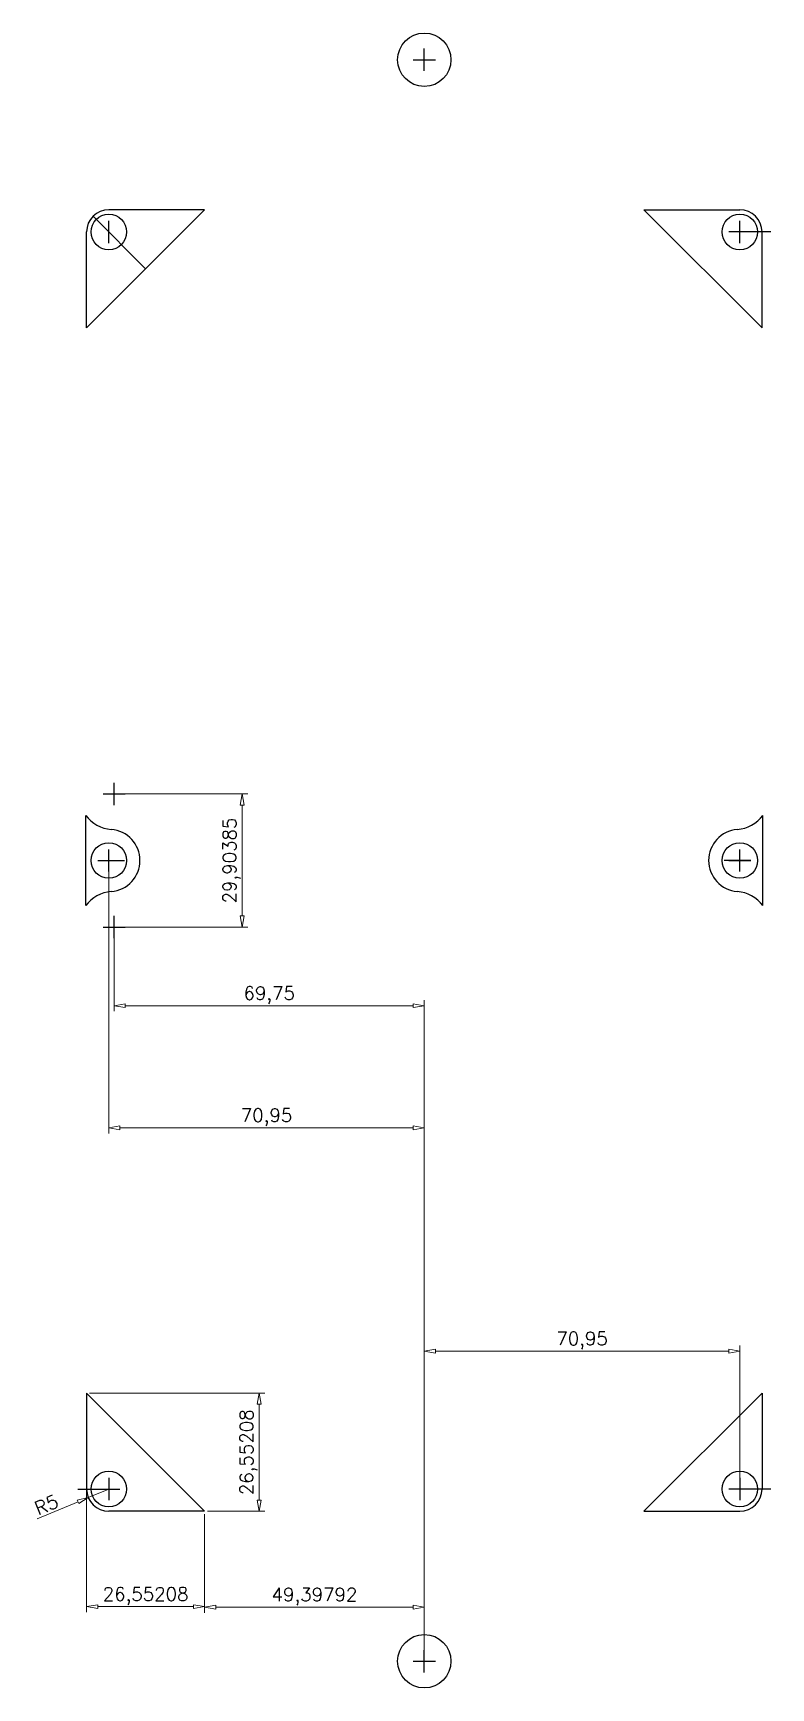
# Model space of a CAD drawing. Header units: millimetres. Extents: x -1885 to 2187, y -260 to 574.
# Drawn here: x -1884.5 to -1718.6, y -259.8 to 112.2 of the extents above.
import ezdxf

# ---------------------------------------------------------------- set-up
doc = ezdxf.new("R2010")
doc.units = ezdxf.units.MM
doc.styles.get("Standard").update_dxf_attribs({"font": 'txt', "bigfont": 'gbcbig.shx'})
doc.dimstyles.new('ISO-25', dxfattribs={"dimtxt": 3, "dimasz": 2.5, "dimexe": 1.25, "dimexo": 0.625, "dimtad": 1, "dimdec": 5, "dimtxsty": 'Standard', "dimblk": 'CLOSEDBLANK', "dimcen": 2.5, "dimazin": 0, "dimtfac": 1, "dimtdec": 5, "dimtmove": 0, "dimatfit": 3, "dimfxl": 1, "dimlwd": 13, "dimlwe": 13, "dimarcsym": 0})

# ---------------------------------------------------------------- blocks, each defined once
blk = doc.blocks.new('_ClosedBlank')
at = {"color": 0, "linetype": 'ByBlock', "lineweight": -2}
for p, q in [((-1, 0.17), (0, 0)), ((-1, 0.17), (-1, -0.17)), ((0, 0), (-1, -0.17))]:
    blk.add_line(p, q, dxfattribs=at)
blk = doc.blocks.new('*D2')
at = {"color": 0, "lineweight": 13}
for p, q in [((-1865.67, -58.82), (-1836.25, -58.82)), ((-1837.5, -61.32), (-1837.5, -86.23)), ((-1865.67, -88.73), (-1836.25, -88.73))]:
    blk.add_line(p, q, dxfattribs=at)
at = {"layer": 'Defpoints', "color": 0}
for p in [(-1866.29, -58.82), (-1866.29, -88.73), (-1837.5, -88.73)]:
    blk.add_point(p, dxfattribs=at)
at = {"color": 0, "lineweight": 13, "xscale": 2.5, "yscale": 2.5, "zscale": 2.5}
for p, rotation in [((-1837.5, -58.82), 90), ((-1837.5, -88.73), 270)]:
    blk.add_blockref('_ClosedBlank', p, dxfattribs=dict(at, rotation=rotation))
at = {"color": 0, "insert": (-1839.87, -73.78), "char_height": 3, "attachment_point": 5, "rotation": 90}
blk.add_mtext('29,90385', dxfattribs=at)
blk = doc.blocks.new('*D3')
at = {"color": 0, "lineweight": 13}
for p, q in [((-1866.29, -89.35), (-1866.29, -107.68)), ((-1863.79, -106.43), (-1799.04, -106.43)), ((-1796.54, -253.15), (-1796.54, -105.18))]:
    blk.add_line(p, q, dxfattribs=at)
at = {"layer": 'Defpoints', "color": 0}
for p in [(-1866.29, -88.73), (-1796.54, -106.43), (-1796.54, -253.78)]:
    blk.add_point(p, dxfattribs=at)
at = {"color": 0, "lineweight": 13, "xscale": 2.5, "yscale": 2.5, "zscale": 2.5, "rotation": 180}
blk.add_blockref('_ClosedBlank', (-1866.29, -106.43), dxfattribs=at)
at = {"color": 0, "lineweight": 13, "xscale": 2.5, "yscale": 2.5, "zscale": 2.5}
blk.add_blockref('_ClosedBlank', (-1796.54, -106.43), dxfattribs=at)
at = {"color": 0, "insert": (-1831.42, -104.06), "char_height": 3, "attachment_point": 5}
blk.add_mtext('69,75', dxfattribs=at)
blk = doc.blocks.new('*D4')
at = {"color": 0, "lineweight": 13}
for p, q in [((-1867.49, -74.4), (-1867.49, -135.13)), ((-1864.99, -133.88), (-1799.04, -133.88)), ((-1796.54, -253.15), (-1796.54, -132.63))]:
    blk.add_line(p, q, dxfattribs=at)
at = {"layer": 'Defpoints', "color": 0}
for p in [(-1867.49, -73.78), (-1796.54, -133.88), (-1796.54, -253.78)]:
    blk.add_point(p, dxfattribs=at)
at = {"color": 0, "lineweight": 13, "xscale": 2.5, "yscale": 2.5, "zscale": 2.5, "rotation": 180}
blk.add_blockref('_ClosedBlank', (-1867.49, -133.88), dxfattribs=at)
at = {"color": 0, "lineweight": 13, "xscale": 2.5, "yscale": 2.5, "zscale": 2.5}
blk.add_blockref('_ClosedBlank', (-1796.54, -133.88), dxfattribs=at)
at = {"color": 0, "insert": (-1832.02, -131.5), "char_height": 3, "attachment_point": 5}
blk.add_mtext('70,95', dxfattribs=at)
blk = doc.blocks.new('*D5')
at = {"color": 0, "lineweight": 13}
for p, q in [((-1845.94, -220.7), (-1845.94, -242.88)), ((-1843.44, -241.63), (-1799.04, -241.63)), ((-1796.54, -253.15), (-1796.54, -240.38))]:
    blk.add_line(p, q, dxfattribs=at)
at = {"layer": 'Defpoints', "color": 0}
for p in [(-1845.94, -220.08), (-1796.54, -241.63), (-1796.54, -253.78)]:
    blk.add_point(p, dxfattribs=at)
at = {"color": 0, "lineweight": 13, "xscale": 2.5, "yscale": 2.5, "zscale": 2.5, "rotation": 180}
blk.add_blockref('_ClosedBlank', (-1845.94, -241.63), dxfattribs=at)
at = {"color": 0, "lineweight": 13, "xscale": 2.5, "yscale": 2.5, "zscale": 2.5}
blk.add_blockref('_ClosedBlank', (-1796.54, -241.63), dxfattribs=at)
at = {"color": 0, "insert": (-1821.24, -239.25), "char_height": 3, "attachment_point": 5}
blk.add_mtext('49,39792', dxfattribs=at)
blk = doc.blocks.new('*D6')
at = {"color": 0, "lineweight": 13}
for p, q in [((-1872.49, -194.15), (-1872.49, -242.75)), ((-1845.94, -220.7), (-1845.94, -242.75)), ((-1848.44, -241.5), (-1869.99, -241.5))]:
    blk.add_line(p, q, dxfattribs=at)
at = {"layer": 'Defpoints', "color": 0}
for p in [(-1872.49, -193.52), (-1845.94, -220.08), (-1872.49, -241.5)]:
    blk.add_point(p, dxfattribs=at)
at = {"color": 0, "lineweight": 13, "xscale": 2.5, "yscale": 2.5, "zscale": 2.5, "rotation": 180}
blk.add_blockref('_ClosedBlank', (-1872.49, -241.5), dxfattribs=at)
at = {"color": 0, "lineweight": 13, "xscale": 2.5, "yscale": 2.5, "zscale": 2.5}
blk.add_blockref('_ClosedBlank', (-1845.94, -241.5), dxfattribs=at)
at = {"color": 0, "insert": (-1859.22, -239.13), "char_height": 3, "attachment_point": 5}
blk.add_mtext('26,55208', dxfattribs=at)
blk = doc.blocks.new('*D7')
at = {"color": 0, "lineweight": 13}
for p, q in [((-1871.87, -193.52), (-1832.43, -193.52)), ((-1833.68, -217.58), (-1833.68, -196.02)), ((-1845.32, -220.08), (-1832.43, -220.08))]:
    blk.add_line(p, q, dxfattribs=at)
at = {"layer": 'Defpoints', "color": 0}
for p in [(-1872.49, -193.52), (-1833.68, -193.52), (-1845.94, -220.08)]:
    blk.add_point(p, dxfattribs=at)
at = {"color": 0, "lineweight": 13, "xscale": 2.5, "yscale": 2.5, "zscale": 2.5}
for p, rotation in [((-1833.68, -193.52), 90), ((-1833.68, -220.08), 270)]:
    blk.add_blockref('_ClosedBlank', p, dxfattribs=dict(at, rotation=rotation))
at = {"color": 0, "insert": (-1836.06, -206.8), "char_height": 3, "attachment_point": 5, "rotation": 90}
blk.add_mtext('26,55208', dxfattribs=at)
blk = doc.blocks.new('*D8')
at = {"color": 0, "lineweight": 13}
for p, q in [((-1867.49, -215.08), (-1872.11, -217)), ((-1883.59, -221.77), (-1874.42, -217.96))]:
    blk.add_line(p, q, dxfattribs=at)
at = {"layer": 'Defpoints', "color": 0}
for p in [(-1867.49, -215.08), (-1872.11, -217)]:
    blk.add_point(p, dxfattribs=at)
at = {"color": 0, "lineweight": 13, "xscale": 2.5, "yscale": 2.5, "zscale": 2.5, "rotation": 22.57325545190739}
blk.add_blockref('_ClosedBlank', (-1872.11, -217), dxfattribs=at)
at = {"color": 0, "insert": (-1881.52, -218.61), "char_height": 3, "attachment_point": 5, "rotation": 22.5733}
blk.add_mtext('R5', dxfattribs=at)
blk = doc.blocks.new('*D9')
at = {"color": 0, "lineweight": 13}
for p, q in [((-1796.54, -253.15), (-1796.54, -182.83)), ((-1728.09, -184.08), (-1794.04, -184.08)), ((-1725.59, -214.45), (-1725.59, -182.83))]:
    blk.add_line(p, q, dxfattribs=at)
at = {"layer": 'Defpoints', "color": 0}
for p in [(-1796.54, -184.08), (-1725.59, -215.08), (-1796.54, -253.78)]:
    blk.add_point(p, dxfattribs=at)
at = {"color": 0, "lineweight": 13, "xscale": 2.5, "yscale": 2.5, "zscale": 2.5, "rotation": 180}
blk.add_blockref('_ClosedBlank', (-1796.54, -184.08), dxfattribs=at)
at = {"color": 0, "lineweight": 13, "xscale": 2.5, "yscale": 2.5, "zscale": 2.5}
blk.add_blockref('_ClosedBlank', (-1725.59, -184.08), dxfattribs=at)
at = {"color": 0, "insert": (-1761.07, -181.7), "char_height": 3, "attachment_point": 5}
blk.add_mtext('70,95', dxfattribs=at)

msp = doc.modelspace()

# ---------------------------------------------------------------- linework, layer by layer
for p, q in [((-1796.544101, 103.723439), (-1796.544101, 108.723439)), ((-1799.044101, 106.223439), (-1794.044101, 106.223439)), ((-1872.494101, 45.971358), (-1845.942019, 72.523439)), ((-1871.029635, 71.058973), (-1859.21806, 59.247398)), ((-1845.942019, 72.523439), (-1867.494101, 72.523439)), ((-1747.146183, 72.523439), (-1725.594101, 72.523439)), ((-1720.594101, 45.971358), (-1747.146183, 72.523439)), ((-1872.494101, 45.971358), (-1872.494101, 67.523439)), ((-1867.494101, 65.023439), (-1867.494101, 70.023439)), ((-1718.594101, 67.523439), (-1728.094101, 67.523439)), ((-1725.594101, 65.023439), (-1725.594101, 70.023439)), ((-1720.594101, 45.971358), (-1720.594101, 67.523439)), ((-1868.794101, -58.824638), (-1863.794101, -58.824638)), ((-1866.294101, -61.324638), (-1866.294101, -56.324638)), ((-1872.694101, -83.928484), (-1872.694101, -63.624638)), ((-1720.394101, -83.928484), (-1720.394101, -63.624638)), ((-1869.994101, -73.776561), (-1864.994101, -73.776561)), ((-1869.994101, -73.776561), (-1864.994101, -73.776561)), ((-1869.994101, -73.776561), (-1864.994101, -73.776561)), ((-1869.994101, -73.776561), (-1864.994101, -73.776561)), ((-1868.994101, -73.776561), (-1863.994101, -73.776561)), ((-1867.494101, -76.276561), (-1867.494101, -71.276561)), ((-1867.494101, -76.276561), (-1867.494101, -71.276561)), ((-1724.094101, -73.776561), (-1729.094101, -73.776561)), ((-1724.094101, -73.776561), (-1729.094101, -73.776561)), ((-1723.094101, -73.776561), (-1728.094101, -73.776561)), ((-1728.094101, -73.776561), (-1723.094101, -73.776561)), ((-1723.094101, -73.776561), (-1728.094101, -73.776561)), ((-1725.594101, -76.276561), (-1725.594101, -71.276561)), ((-1868.794101, -88.728484), (-1863.794101, -88.728484)), ((-1866.294101, -91.228484), (-1866.294101, -86.228484)), ((-1872.494101, -193.524479), (-1872.494101, -215.076561)), ((-1872.494101, -193.524479), (-1845.942019, -220.076561)), ((-1720.594101, -193.524479), (-1747.146183, -220.076561)), ((-1720.594101, -193.524479), (-1720.594101, -215.076561)), ((-1874.494101, -215.076561), (-1864.994101, -215.076561)), ((-1867.494101, -212.576561), (-1867.494101, -217.576561)), ((-1718.594101, -215.076561), (-1728.094101, -215.076561)), ((-1725.594101, -212.576561), (-1725.594101, -217.576561)), ((-1845.942019, -220.076561), (-1867.494101, -220.076561)), ((-1747.146183, -220.076561), (-1725.594101, -220.076561)), ((-1796.544101, -256.276561), (-1796.544101, -251.276561)), ((-1799.044101, -253.776561), (-1794.044101, -253.776561))]:
    msp.add_line(p, q)
for centre, radius in [((-1796.544101, 106.223439), 6), ((-1867.494101, 67.523439), 4), ((-1725.594101, 67.523439), 4), ((-1867.494101, -73.776561), 4), ((-1725.594101, -73.776561), 4), ((-1867.494101, -215.076561), 4), ((-1725.594101, -215.076561), 4), ((-1796.544101, -253.776561), 6)]:
    msp.add_circle(centre, radius)
for centre, radius, start, end in [((-1867.494101, 67.523439), 5, 90, 180), ((-1725.594101, 67.523439), 5, 0, 90), ((-1866.294101, -58.824638), 8, 216.86989765, 265.41143426), ((-1867.494101, -73.776561), 7, 274.58856574, 85.41143426), ((-1725.594101, -73.776561), 7, 94.58856574, 265.41143426), ((-1726.794101, -58.824638), 8, 274.58856574, 323.13010235), ((-1866.294101, -88.728484), 8, 94.58856574, 143.13010235), ((-1726.794101, -88.728484), 8, 36.86989765, 85.41143426), ((-1867.494101, -215.076561), 5, 180, 270), ((-1725.594101, -215.076561), 5, 270, 0)]:
    msp.add_arc(centre, radius, start, end)

# ---------------------------------------------------------------- dimensions: what is measured, and where the dimension line sits
for base, p1, p2, picture, middle in [((-1837.496079, -88.728484), (-1866.294101, -58.824638), (-1866.294101, -88.728484), '*D2', (-1839.871079, -73.776561)), ((-1833.68003, -193.524479), (-1845.942019, -220.076561), (-1872.494101, -193.524479), '*D7', (-1836.05503, -206.80052))]:
    dim = msp.add_linear_dim(base=base, p1=p1, p2=p2, angle=90, dimstyle='ISO-25')
    dim.commit()
    dim.dimension.update_dxf_attribs({"geometry": picture, "text_midpoint": middle})
for base, p1, p2, picture, middle in [((-1796.544101, -133.875766), (-1867.494101, -73.776561), (-1796.544101, -253.776561), '*D4', (-1832.019101, -131.500766)), ((-1796.544101, -106.433689), (-1866.294101, -88.728484), (-1796.544101, -253.776561), '*D3', (-1831.419101, -104.058689)), ((-1796.544101, -184.079877), (-1725.594101, -215.076561), (-1796.544101, -253.776561), '*D9', (-1761.069101, -181.704877)), ((-1872.494101, -241.502687), (-1845.942019, -220.076561), (-1872.494101, -193.524479), '*D6', (-1859.21806, -239.127687)), ((-1796.544101, -241.628445), (-1845.942019, -220.076561), (-1796.544101, -253.776561), '*D5', (-1821.24306, -239.253445))]:
    dim = msp.add_linear_dim(base=base, p1=p1, p2=p2, dimstyle='ISO-25')
    dim.commit()
    dim.dimension.update_dxf_attribs({"geometry": picture, "text_midpoint": middle})
dim = msp.add_radius_dim(center=(-1867.494101, -215.076561), mpoint=(-1872.111049, -216.995883), dimstyle='ISO-25')
dim.commit()
dim.dimension.update_dxf_attribs({"geometry": '*D8', "text_midpoint": (-1880.705626, -220.568754), "dimtype": 164})

doc.saveas('drawing.dxf')
